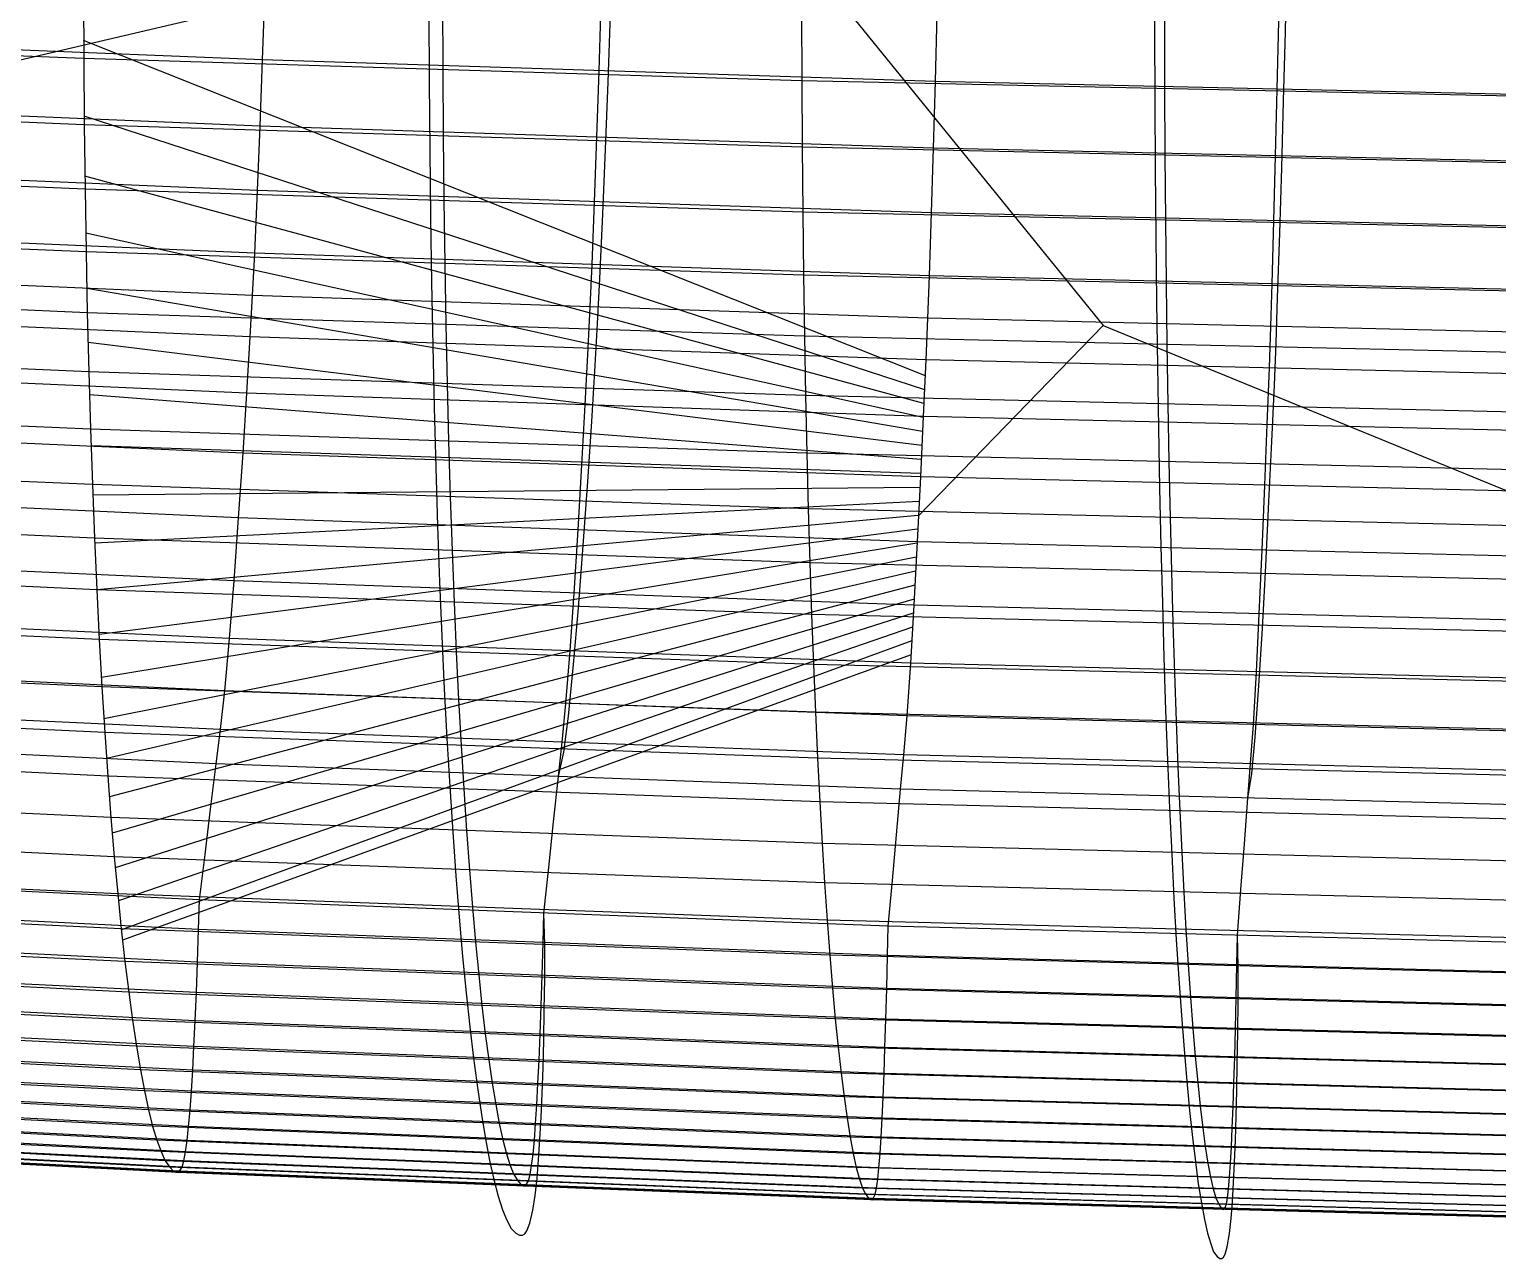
# Model space of a CAD drawing. Extents: x -530 to 530, y -2 to 255.
# Drawn here: x -109.8 to -55.4, y -0.9 to 44.7 of the extents above; entities that cross this region are included whole.
import ezdxf

# ---------------------------------------------------------------- set-up
doc = ezdxf.new("R2010")
doc.units = 0
doc.header["$MEASUREMENT"] = 0
doc.layers.add('default', color=7, linetype='Continuous')

msp = doc.modelspace()

# ---------------------------------------------------------------- linework, layer by layer
at = {"layer": 'default', "color": 1, "linetype": 'Continuous'}
for p, q in [((-83.168, 49.858, 307.158), (-140.018, 36.517, 114.827)), ((-83.168, 49.858, 307.158), (-70.054, 33.688, 107.239)), ((-70.054, 33.688, 107.239), (-76.88, 26.657, 17.637)), ((-70.054, 33.688, 107.239), (-51.361, 26.035, 15.265)), ((-102.912, 17.45, 16.918), (-128.153, 18.645, 21.206)), ((-103.116, 15.769, 15.718), (-102.912, 17.45, 16.918)), ((-77.552, 16.514, 12.53), (-102.912, 17.45, 16.918)), ((-77.705, 14.823, 11.317), (-77.552, 16.514, 12.53)), ((-51.821, 15.854, 10.12), (-77.552, 16.514, 12.53)), ((-103.321, 14.088, 14.518), (-103.116, 15.769, 15.718)), ((-77.858, 13.133, 10.105), (-77.705, 14.823, 11.317)), ((-103.526, 12.406, 13.319), (-128.906, 13.636, 17.654)), ((-103.526, 12.406, 13.319), (-103.321, 14.088, 14.518)), ((-78.012, 11.442, 8.892), (-77.858, 13.133, 10.105)), ((-78.012, 11.442, 8.892), (-103.526, 12.406, 13.319)), ((-52.136, 10.763, 6.456), (-78.012, 11.442, 8.892))]:
    msp.add_line(p, q, dxfattribs=at)
at = {"layer": 'default', "color": 4, "linetype": 'Continuous'}
for p, q in [((-68.147, 47.285, -27.269), (-68.141, 44.621, -27.001)), ((-63.297, 44.571, 23.693), (-63.234, 47.186, 24.146)), ((-95.031, 45.313, -23.308), (-95.017, 42.72, -22.994)), ((-88.393, 42.701, 26.499), (-88.302, 45.244, 26.978)), ((-68.141, 44.621, -27.001), (-68.132, 42.017, -26.696)), ((-63.363, 42.017, 23.209), (-63.297, 44.571, 23.693)), ((-95.017, 42.72, -22.994), (-94.995, 40.182, -22.631)), ((-88.485, 40.22, 26), (-88.393, 42.701, 26.499)), ((-68.132, 42.017, -26.696), (-68.117, 39.468, -26.33)), ((-63.429, 39.526, 22.705), (-63.363, 42.017, 23.209)), ((-94.995, 40.182, -22.631), (-94.966, 37.705, -22.215)), ((-88.584, 37.811, 25.449), (-88.485, 40.22, 26)), ((-68.117, 39.468, -26.33), (-68.096, 36.981, -25.911)), ((-63.501, 37.106, 22.149), (-63.429, 39.526, 22.705)), ((-94.966, 37.705, -22.215), (-94.928, 35.287, -21.746)), ((-88.699, 35.43, 24.846), (-88.584, 37.811, 25.449)), ((-63.586, 34.714, 21.54), (-63.501, 37.106, 22.149)), ((-68.096, 36.981, -25.911), (-68.069, 34.554, -25.44)), ((-88.781, 33.766, 24.309), (-88.699, 35.43, 24.846)), ((-94.928, 35.287, -21.746), (-94.884, 32.936, -21.228)), ((-68.069, 34.554, -25.44), (-68.037, 32.193, -24.918)), ((-63.643, 33.043, 20.997), (-63.586, 34.714, 21.54)), ((-88.87, 32.209, 23.736), (-88.781, 33.766, 24.309)), ((-94.884, 32.936, -21.228), (-94.832, 30.65, -20.659)), ((-63.706, 31.479, 20.419), (-63.643, 33.043, 20.997)), ((-88.999, 30.133, 22.941), (-88.87, 32.209, 23.736)), ((-68.037, 32.193, -24.918), (-68, 29.898, -24.344)), ((-63.8, 29.394, 19.616), (-63.706, 31.479, 20.419)), ((-94.832, 30.65, -20.659), (-94.773, 28.427, -20.038)), ((-89.146, 27.916, 22.031), (-88.999, 30.133, 22.941)), ((-68, 29.898, -24.344), (-67.958, 27.666, -23.72)), ((-63.906, 27.167, 18.697), (-63.8, 29.394, 19.616)), ((-94.773, 28.427, -20.038), (-94.705, 26.274, -19.368)), ((-89.313, 25.542, 20.964), (-89.146, 27.916, 22.031)), ((-67.958, 27.666, -23.72), (-67.909, 25.505, -23.044)), ((-64.026, 24.783, 17.62), (-63.906, 27.167, 18.697)), ((-94.705, 26.274, -19.368), (-94.631, 24.191, -18.651)), ((-89.488, 23.234, 19.837), (-89.313, 25.542, 20.964)), ((-67.909, 25.505, -23.044), (-67.856, 23.414, -22.322)), ((-64.152, 22.465, 16.483), (-64.026, 24.783, 17.62)), ((-94.631, 24.191, -18.651), (-94.55, 22.177, -17.885)), ((-67.856, 23.414, -22.322), (-67.797, 21.392, -21.55)), ((-89.669, 21.125, 18.692), (-89.488, 23.234, 19.837)), ((-64.284, 20.347, 15.326), (-64.152, 22.465, 16.483)), ((-94.55, 22.177, -17.885), (-94.463, 20.234, -17.086)), ((-67.797, 21.392, -21.55), (-67.735, 19.441, -20.745)), ((-89.86, 19.221, 17.397), (-89.669, 21.125, 18.692)), ((-94.463, 20.234, -17.086), (-94.364, 18.384, -16.206)), ((-64.422, 18.435, 14.019), (-64.284, 20.347, 15.326)), ((-90.031, 17.882, 16.175), (-89.86, 19.221, 17.397)), ((-67.735, 19.441, -20.745), (-67.664, 17.584, -19.858)), ((-94.364, 18.384, -16.206), (-94.26, 16.61, -15.282)), ((-64.543, 17.09, 12.785), (-64.422, 18.435, 14.019)), ((-90.232, 16.982, 14.724), (-90.031, 17.882, 16.175)), ((-67.664, 17.584, -19.858), (-67.589, 15.803, -18.928)), ((-90.411, 15.296, 13.518), (-90.232, 16.982, 14.724)), ((-64.687, 16.184, 11.325), (-64.543, 17.09, 12.785)), ((-94.26, 16.61, -15.282), (-94.148, 14.917, -14.321)), ((-67.589, 15.803, -18.928), (-67.509, 14.103, -17.959)), ((-64.816, 14.49, 10.108), (-64.687, 16.184, 11.325)), ((-90.59, 13.61, 12.311), (-90.411, 15.296, 13.518)), ((-94.148, 14.917, -14.321), (-94.034, 13.297, -13.337)), ((-64.945, 12.797, 8.891), (-64.816, 14.49, 10.108)), ((-90.769, 11.924, 11.105), (-90.59, 13.61, 12.311)), ((-67.509, 14.103, -17.959), (-67.427, 12.477, -16.967)), ((-94.034, 13.297, -13.337), (-93.913, 11.765, -12.313)), ((-65.074, 11.103, 7.674), (-64.945, 12.797, 8.891)), ((-67.427, 12.477, -16.967), (-67.339, 10.939, -15.935)), ((-93.913, 11.765, -12.313), (-93.787, 10.314, -11.257)), ((-90.731, 10.753, 11.479), (-90.769, 11.924, 11.105)), ((-67.339, 10.939, -15.935), (-67.249, 9.483, -14.872)), ((-65.048, 9.928, 8.038), (-65.074, 11.103, 7.674)), ((-90.737, 9.499, 11.537), (-90.731, 10.753, 11.479)), ((-93.787, 10.314, -11.257), (-93.652, 8.97, -10.148)), ((-65.052, 8.669, 8.1), (-65.048, 9.928, 8.038)), ((-90.754, 8.322, 11.512), (-90.737, 9.499, 11.537)), ((-67.249, 9.483, -14.872), (-67.152, 8.134, -13.754)), ((-93.652, 8.97, -10.148), (-93.515, 7.708, -9.025)), ((-90.775, 7.219, 11.438), (-90.754, 8.322, 11.512)), ((-65.064, 7.486, 8.075), (-65.052, 8.669, 8.1)), ((-93.515, 7.708, -9.025), (-93.374, 6.54, -7.878)), ((-67.152, 8.134, -13.754), (-67.053, 6.867, -12.622)), ((-90.802, 6.192, 11.32), (-90.775, 7.219, 11.438)), ((-65.08, 6.379, 8.001), (-65.064, 7.486, 8.075)), ((-93.374, 6.54, -7.878), (-93.23, 5.458, -6.713)), ((-67.053, 6.867, -12.622), (-66.951, 5.695, -11.466)), ((-90.834, 5.241, 11.162), (-90.802, 6.192, 11.32)), ((-65.099, 5.348, 7.882), (-65.08, 6.379, 8.001)), ((-93.23, 5.458, -6.713), (-93.082, 4.458, -5.534)), ((-66.951, 5.695, -11.466), (-66.848, 4.608, -10.292)), ((-90.871, 4.358, 10.961), (-90.834, 5.241, 11.162)), ((-65.122, 4.393, 7.723), (-65.099, 5.348, 7.882)), ((-93.082, 4.458, -5.534), (-92.932, 3.56, -4.339)), ((-90.914, 3.538, 10.711), (-90.871, 4.358, 10.961)), ((-66.848, 4.608, -10.292), (-66.742, 3.604, -9.104)), ((-65.149, 3.506, 7.52), (-65.122, 4.393, 7.723)), ((-92.932, 3.56, -4.339), (-92.779, 2.754, -3.134)), ((-90.964, 2.782, 10.402), (-90.914, 3.538, 10.711)), ((-66.742, 3.604, -9.104), (-66.633, 2.704, -7.9)), ((-65.18, 2.683, 7.268), (-65.149, 3.506, 7.52)), ((-92.779, 2.754, -3.134), (-92.623, 2.049, -1.911)), ((-91.023, 2.085, 10.021), (-90.964, 2.782, 10.402)), ((-66.633, 2.704, -7.9), (-66.524, 1.895, -6.685)), ((-65.216, 1.924, 6.956), (-65.18, 2.683, 7.268)), ((-92.623, 2.049, -1.911), (-92.465, 1.439, -0.687)), ((-91.093, 1.462, 9.551), (-91.023, 2.085, 10.021)), ((-66.524, 1.895, -6.685), (-66.411, 1.187, -5.453)), ((-65.259, 1.225, 6.573), (-65.216, 1.924, 6.956)), ((-92.465, 1.439, -0.687), (-92.306, 0.932, 0.551)), ((-91.177, 0.913, 8.978), (-91.093, 1.462, 9.551)), ((-66.411, 1.187, -5.453), (-66.298, 0.575, -4.218)), ((-65.31, 0.6, 6.099), (-65.259, 1.225, 6.573)), ((-92.306, 0.932, 0.551), (-92.141, 0.539, 1.791)), ((-91.292, 0.427, 8.196), (-91.177, 0.913, 8.978)), ((-66.298, 0.575, -4.218), (-66.184, 0.066, -2.971)), ((-65.371, 0.048, 5.522), (-65.31, 0.6, 6.099)), ((-92.141, 0.539, 1.791), (-91.988, 0.235, 3.006)), ((-91.988, 0.235, 3.006), (-91.805, 0.061, 4.327)), ((-91.805, 0.061, 4.327), (-91.667, -0.013, 5.372)), ((-91.567, -0.007, 6.091), (-91.477, 0.038, 6.789)), ((-91.477, 0.038, 6.789), (-91.397, 0.15, 7.349)), ((-91.397, 0.15, 7.349), (-91.292, 0.427, 8.196)), ((-66.184, 0.066, -2.971), (-66.064, -0.328, -1.721)), ((-65.455, -0.439, 4.734), (-65.371, 0.048, 5.522)), ((-91.667, -0.013, 5.372), (-91.567, -0.007, 6.091)), ((-66.064, -0.328, -1.721), (-65.956, -0.633, -0.496)), ((-65.527, -0.717, 3.881), (-65.455, -0.439, 4.734)), ((-65.956, -0.633, -0.496), (-65.821, -0.807, 0.836)), ((-65.821, -0.807, 0.836), (-65.722, -0.881, 1.889)), ((-65.722, -0.881, 1.889), (-65.65, -0.875, 2.614)), ((-65.65, -0.875, 2.614), (-65.586, -0.83, 3.317)), ((-65.586, -0.83, 3.317), (-65.527, -0.717, 3.881))]:
    msp.add_line(p, q, dxfattribs=at)
at = {"layer": 'default', "color": 5, "linetype": 'Continuous'}
for p, q in [((-107.833, 46.092, -17.294), (-107.82, 43.58, -17.013)), ((-81.225, 45.28, -22.025), (-81.216, 42.756, -21.742)), ((-107.82, 43.58, -17.013), (-134.164, 44.63, -12.307)), ((-107.82, 43.58, -17.013), (-107.799, 41.129, -16.684)), ((-81.216, 42.756, -21.742), (-107.82, 43.58, -17.013)), ((-81.216, 42.756, -21.742), (-81.2, 40.293, -21.41)), ((-54.327, 42.176, -24.386), (-81.216, 42.756, -21.742)), ((-107.799, 41.129, -16.684), (-134.138, 42.194, -11.982)), ((-107.799, 41.129, -16.684), (-107.77, 38.743, -16.306)), ((-81.2, 40.293, -21.41), (-107.799, 41.129, -16.684)), ((-81.2, 40.293, -21.41), (-81.178, 37.895, -21.029)), ((-54.317, 39.704, -24.053), (-81.2, 40.293, -21.41)), ((-107.77, 38.743, -16.306), (-134.102, 39.823, -11.608)), ((-107.77, 38.743, -16.306), (-107.732, 36.418, -15.878)), ((-81.178, 37.895, -21.029), (-107.77, 38.743, -16.306)), ((-81.178, 37.895, -21.029), (-81.15, 35.559, -20.597)), ((-54.302, 37.298, -23.669), (-81.178, 37.895, -21.029)), ((-107.732, 36.418, -15.878), (-134.056, 37.513, -11.184)), ((-107.732, 36.418, -15.878), (-107.685, 34.161, -15.402)), ((-81.15, 35.559, -20.597), (-107.732, 36.418, -15.878)), ((-81.15, 35.559, -20.597), (-81.116, 33.29, -20.117)), ((-54.283, 34.954, -23.235), (-81.15, 35.559, -20.597)), ((-107.685, 34.161, -15.402), (-134, 35.27, -10.714)), ((-107.685, 34.161, -15.402), (-107.631, 31.972, -14.879)), ((-81.116, 33.29, -20.117), (-107.685, 34.161, -15.402)), ((-81.116, 33.29, -20.117), (-81.076, 31.091, -19.59)), ((-54.259, 32.678, -22.752), (-81.116, 33.29, -20.117)), ((-107.631, 31.972, -14.879), (-133.933, 33.094, -10.197)), ((-107.631, 31.972, -14.879), (-107.569, 29.848, -14.309)), ((-81.076, 31.091, -19.59), (-107.631, 31.972, -14.879)), ((-81.076, 31.091, -19.59), (-81.029, 28.957, -19.014)), ((-54.232, 30.47, -22.221), (-81.076, 31.091, -19.59)), ((-107.569, 29.848, -14.309), (-133.857, 30.984, -9.633)), ((-107.569, 29.848, -14.309), (-107.499, 27.795, -13.692)), ((-81.029, 28.957, -19.014), (-107.569, 29.848, -14.309)), ((-107.499, 27.795, -13.692), (-133.771, 28.944, -9.023)), ((-81.029, 28.957, -19.014), (-80.977, 26.894, -18.391)), ((-54.2, 28.329, -21.642), (-81.029, 28.957, -19.014)), ((-107.499, 27.795, -13.692), (-107.421, 25.813, -13.032)), ((-80.977, 26.894, -18.391), (-107.499, 27.795, -13.692)), ((-107.421, 25.813, -13.032), (-133.676, 26.974, -8.371)), ((-80.977, 26.894, -18.391), (-80.919, 24.902, -17.725)), ((-54.164, 26.259, -21.015), (-80.977, 26.894, -18.391)), ((-107.421, 25.813, -13.032), (-107.335, 23.902, -12.327)), ((-80.919, 24.902, -17.725), (-107.421, 25.813, -13.032)), ((-107.335, 23.902, -12.327), (-133.571, 25.074, -7.674)), ((-80.919, 24.902, -17.725), (-80.855, 22.982, -17.014)), ((-54.125, 24.261, -20.344), (-80.919, 24.902, -17.725)), ((-107.335, 23.902, -12.327), (-107.243, 22.063, -11.582)), ((-80.855, 22.982, -17.014), (-107.335, 23.902, -12.327)), ((-107.243, 22.063, -11.582), (-133.458, 23.247, -6.938)), ((-80.855, 22.982, -17.014), (-80.786, 21.134, -16.262)), ((-54.081, 22.334, -19.628), (-80.855, 22.982, -17.014)), ((-107.243, 22.063, -11.582), (-107.144, 20.3, -10.8)), ((-80.786, 21.134, -16.262), (-107.243, 22.063, -11.582)), ((-107.144, 20.3, -10.8), (-133.337, 21.495, -6.165)), ((-80.786, 21.134, -16.262), (-80.712, 19.363, -15.472)), ((-54.034, 20.48, -18.872), (-80.786, 21.134, -16.262)), ((-107.144, 20.3, -10.8), (-107.038, 18.611, -9.983)), ((-80.712, 19.363, -15.472), (-107.144, 20.3, -10.8)), ((-107.038, 18.611, -9.983), (-133.208, 19.816, -5.358)), ((-80.712, 19.363, -15.472), (-80.634, 17.666, -14.647)), ((-53.984, 18.703, -18.077), (-80.712, 19.363, -15.472)), ((-107.038, 18.611, -9.983), (-106.926, 16.999, -9.131)), ((-80.634, 17.666, -14.647), (-107.038, 18.611, -9.983)), ((-106.926, 16.999, -9.131), (-133.071, 18.214, -4.517)), ((-80.634, 17.666, -14.647), (-80.55, 16.047, -13.787)), ((-53.93, 17, -17.247), (-80.634, 17.666, -14.647)), ((-106.926, 16.999, -9.131), (-106.809, 15.464, -8.25)), ((-80.55, 16.047, -13.787), (-106.926, 16.999, -9.131)), ((-106.809, 15.464, -8.25), (-132.927, 16.688, -3.645)), ((-80.55, 16.047, -13.787), (-80.463, 14.504, -12.897)), ((-53.873, 15.375, -16.381), (-80.55, 16.047, -13.787)), ((-106.687, 14.009, -7.341), (-132.777, 15.242, -2.747)), ((-106.809, 15.464, -8.25), (-106.687, 14.009, -7.341)), ((-80.463, 14.504, -12.897), (-106.809, 15.464, -8.25)), ((-80.463, 14.504, -12.897), (-80.371, 13.042, -11.979)), ((-53.813, 13.827, -15.485), (-80.463, 14.504, -12.897)), ((-106.559, 12.632, -6.407), (-132.622, 13.873, -1.825)), ((-106.687, 14.009, -7.341), (-106.559, 12.632, -6.407)), ((-80.371, 13.042, -11.979), (-106.687, 14.009, -7.341)), ((-106.428, 11.338, -5.45), (-132.46, 12.587, -0.88)), ((-103.564, 11.316, 13.16), (-128.952, 12.553, 17.497)), ((-106.559, 12.632, -6.407), (-106.428, 11.338, -5.45)), ((-80.277, 11.659, -11.036), (-106.559, 12.632, -6.407)), ((-80.371, 13.042, -11.979), (-80.277, 11.659, -11.036)), ((-53.751, 12.361, -14.56), (-80.371, 13.042, -11.979)), ((-103.564, 11.316, 13.16), (-103.526, 12.406, 13.319)), ((-80.277, 11.659, -11.036), (-80.178, 10.359, -10.07)), ((-53.686, 10.973, -13.611), (-80.277, 11.659, -11.036)), ((-78.04, 10.347, 8.731), (-78.012, 11.442, 8.892)), ((-106.292, 10.126, -4.474), (-132.294, 11.382, 0.085)), ((-103.604, 10.105, 12.991), (-129.002, 11.349, 17.331)), ((-106.428, 11.338, -5.45), (-106.292, 10.126, -4.474)), ((-80.178, 10.359, -10.07), (-106.428, 11.338, -5.45)), ((-103.604, 10.105, 12.991), (-103.564, 11.316, 13.16)), ((-78.04, 10.347, 8.731), (-103.564, 11.316, 13.16)), ((-80.178, 10.359, -10.07), (-80.077, 9.141, -9.084)), ((-53.619, 9.669, -12.639), (-80.178, 10.359, -10.07)), ((-78.07, 9.129, 8.56), (-78.04, 10.347, 8.731)), ((-52.155, 9.664, 6.294), (-78.04, 10.347, 8.731)), ((-106.153, 8.996, -3.483), (-132.124, 10.259, 1.064)), ((-103.646, 8.977, 12.809), (-129.053, 10.229, 17.152)), ((-106.292, 10.126, -4.474), (-106.153, 8.996, -3.483)), ((-80.077, 9.141, -9.084), (-106.292, 10.126, -4.474)), ((-103.646, 8.977, 12.809), (-103.604, 10.105, 12.991)), ((-78.07, 9.129, 8.56), (-103.604, 10.105, 12.991)), ((-106.011, 7.95, -2.479), (-131.95, 9.219, 2.055)), ((-103.688, 7.932, 12.613), (-129.105, 9.191, 16.958)), ((-106.153, 8.996, -3.483), (-106.011, 7.95, -2.479)), ((-79.973, 8.006, -8.083), (-106.153, 8.996, -3.483)), ((-103.688, 7.932, 12.613), (-103.646, 8.977, 12.809)), ((-78.101, 7.995, 8.377), (-103.646, 8.977, 12.809)), ((-80.077, 9.141, -9.084), (-79.973, 8.006, -8.083)), ((-53.549, 8.447, -11.646), (-80.077, 9.141, -9.084)), ((-78.101, 7.995, 8.377), (-78.07, 9.129, 8.56)), ((-52.176, 8.442, 6.121), (-78.07, 9.129, 8.56)), ((-105.866, 6.99, -1.46), (-131.772, 8.264, 3.061)), ((-103.733, 6.973, 12.399), (-129.16, 8.238, 16.747)), ((-106.011, 7.95, -2.479), (-105.866, 6.99, -1.46)), ((-79.867, 6.955, -7.069), (-106.011, 7.95, -2.479)), ((-103.733, 6.973, 12.399), (-103.688, 7.932, 12.613)), ((-78.133, 6.945, 8.178), (-103.688, 7.932, 12.613)), ((-79.973, 8.006, -8.083), (-79.867, 6.955, -7.069)), ((-53.478, 7.309, -10.638), (-79.973, 8.006, -8.083)), ((-78.133, 6.945, 8.178), (-78.101, 7.995, 8.377)), ((-52.197, 7.304, 5.936), (-78.101, 7.995, 8.377)), ((-105.718, 6.118, -0.435), (-131.592, 7.397, 4.075)), ((-103.779, 6.103, 12.167), (-129.216, 7.373, 16.519)), ((-105.569, 5.331, 0.599), (-131.409, 6.615, 5.095)), ((-103.827, 5.318, 11.916), (-129.275, 6.594, 16.271)), ((-105.866, 6.99, -1.46), (-105.718, 6.118, -0.435)), ((-79.759, 5.991, -6.041), (-105.866, 6.99, -1.46)), ((-103.779, 6.103, 12.167), (-103.733, 6.973, 12.399)), ((-78.166, 5.981, 7.961), (-103.733, 6.973, 12.399)), ((-79.867, 6.955, -7.069), (-79.759, 5.991, -6.041)), ((-53.406, 6.255, -9.618), (-79.867, 6.955, -7.069)), ((-78.166, 5.981, 7.961), (-78.133, 6.945, 8.178)), ((-52.219, 6.25, 5.736), (-78.133, 6.945, 8.178)), ((-105.718, 6.118, -0.435), (-105.569, 5.331, 0.599)), ((-79.649, 5.115, -5.004), (-105.718, 6.118, -0.435)), ((-103.827, 5.318, 11.916), (-103.779, 6.103, 12.167)), ((-78.201, 5.106, 7.727), (-103.779, 6.103, 12.167)), ((-79.759, 5.991, -6.041), (-79.649, 5.115, -5.004)), ((-53.332, 5.287, -8.582), (-79.759, 5.991, -6.041)), ((-105.417, 4.633, 1.637), (-131.223, 5.921, 6.121)), ((-103.878, 4.621, 11.642), (-129.337, 5.902, 16)), ((-78.201, 5.106, 7.727), (-78.166, 5.981, 7.961)), ((-52.242, 5.283, 5.518), (-78.166, 5.981, 7.961)), ((-105.264, 4.026, 2.681), (-131.036, 5.317, 7.151)), ((-103.931, 4.016, 11.343), (-129.402, 5.301, 15.705)), ((-105.569, 5.331, 0.599), (-105.417, 4.633, 1.637)), ((-79.537, 4.325, -3.96), (-105.569, 5.331, 0.599)), ((-103.878, 4.621, 11.642), (-103.827, 5.318, 11.916)), ((-78.237, 4.318, 7.473), (-103.827, 5.318, 11.916)), ((-79.649, 5.115, -5.004), (-79.537, 4.325, -3.96)), ((-53.257, 4.408, -7.538), (-79.649, 5.115, -5.004)), ((-78.237, 4.318, 7.473), (-78.201, 5.106, 7.727)), ((-52.266, 4.404, 5.282), (-78.201, 5.106, 7.727)), ((-105.11, 3.508, 3.721), (-130.847, 4.801, 8.179)), ((-104.952, 3.082, 4.782), (-130.653, 4.378, 9.227)), ((-104.047, 3.075, 10.662), (-129.545, 4.367, 15.034)), ((-103.987, 3.499, 11.016), (-129.472, 4.787, 15.383)), ((-105.417, 4.633, 1.637), (-105.264, 4.026, 2.681)), ((-79.424, 3.624, -2.912), (-105.417, 4.633, 1.637)), ((-103.931, 4.016, 11.343), (-103.878, 4.621, 11.642)), ((-78.275, 3.618, 7.196), (-103.878, 4.621, 11.642)), ((-104.802, 2.748, 5.78), (-130.47, 4.045, 10.212)), ((-104.11, 2.743, 10.281), (-129.622, 4.036, 14.657)), ((-105.264, 4.026, 2.681), (-105.11, 3.508, 3.721)), ((-79.31, 3.015, -1.858), (-105.264, 4.026, 2.681)), ((-103.987, 3.499, 11.016), (-103.931, 4.016, 11.343)), ((-78.314, 3.009, 6.894), (-103.931, 4.016, 11.343)), ((-79.537, 4.325, -3.96), (-79.424, 3.624, -2.912)), ((-53.18, 3.616, -6.487), (-79.537, 4.325, -3.96)), ((-78.275, 3.618, 7.196), (-78.237, 4.318, 7.473)), ((-52.29, 3.613, 5.026), (-78.237, 4.318, 7.473)), ((-104.629, 2.509, 6.925), (-130.258, 3.807, 11.343)), ((-104.49, 2.364, 7.839), (-130.088, 3.662, 12.245)), ((-104.403, 2.325, 8.407), (-129.981, 3.623, 12.807)), ((-104.321, 2.315, 8.944), (-129.88, 3.612, 13.337)), ((-104.275, 2.363, 9.236), (-129.824, 3.66, 13.625)), ((-104.177, 2.506, 9.864), (-129.704, 3.801, 14.246)), ((-105.11, 3.508, 3.721), (-104.952, 3.082, 4.782)), ((-79.195, 2.494, -0.807), (-105.11, 3.508, 3.721)), ((-104.047, 3.075, 10.662), (-103.987, 3.499, 11.016)), ((-78.357, 2.489, 6.564), (-103.987, 3.499, 11.016)), ((-79.424, 3.624, -2.912), (-79.31, 3.015, -1.858)), ((-53.103, 2.913, -5.431), (-79.424, 3.624, -2.912)), ((-78.314, 3.009, 6.894), (-78.275, 3.618, 7.196)), ((-52.316, 2.91, 4.747), (-78.275, 3.618, 7.196)), ((-104.952, 3.082, 4.782), (-104.802, 2.748, 5.78)), ((-79.077, 2.067, 0.265), (-104.952, 3.082, 4.782)), ((-104.802, 2.748, 5.78), (-104.629, 2.509, 6.925)), ((-78.965, 1.732, 1.273), (-104.802, 2.748, 5.78)), ((-104.177, 2.506, 9.864), (-104.11, 2.743, 10.281)), ((-104.11, 2.743, 10.281), (-104.047, 3.075, 10.662)), ((-78.448, 1.729, 5.82), (-104.11, 2.743, 10.281)), ((-78.401, 2.063, 6.206), (-104.047, 3.075, 10.662)), ((-79.31, 3.015, -1.858), (-79.195, 2.494, -0.807)), ((-53.025, 2.302, -4.37), (-79.31, 3.015, -1.858)), ((-78.357, 2.489, 6.564), (-78.314, 3.009, 6.894)), ((-52.343, 2.299, 4.442), (-78.314, 3.009, 6.894)), ((-104.629, 2.509, 6.925), (-104.49, 2.364, 7.839)), ((-78.836, 1.493, 2.43), (-104.629, 2.509, 6.925)), ((-104.49, 2.364, 7.839), (-104.403, 2.325, 8.407)), ((-78.732, 1.347, 3.353), (-104.49, 2.364, 7.839)), ((-104.403, 2.325, 8.407), (-104.321, 2.315, 8.944)), ((-78.667, 1.308, 3.927), (-104.403, 2.325, 8.407)), ((-104.321, 2.315, 8.944), (-104.275, 2.363, 9.236)), ((-78.606, 1.298, 4.469), (-104.321, 2.315, 8.944)), ((-104.275, 2.363, 9.236), (-104.177, 2.506, 9.864)), ((-78.572, 1.346, 4.764), (-104.275, 2.363, 9.236)), ((-78.498, 1.491, 5.399), (-104.177, 2.506, 9.864)), ((-79.195, 2.494, -0.807), (-79.077, 2.067, 0.265)), ((-52.946, 1.78, -3.312), (-79.195, 2.494, -0.807)), ((-78.401, 2.063, 6.206), (-78.357, 2.489, 6.564)), ((-52.372, 1.778, 4.11), (-78.357, 2.489, 6.564)), ((-79.077, 2.067, 0.265), (-78.965, 1.732, 1.273)), ((-52.865, 1.352, -2.233), (-79.077, 2.067, 0.265)), ((-78.965, 1.732, 1.273), (-78.836, 1.493, 2.43)), ((-52.789, 1.016, -1.218), (-78.965, 1.732, 1.273)), ((-78.498, 1.491, 5.399), (-78.448, 1.729, 5.82)), ((-78.448, 1.729, 5.82), (-78.401, 2.063, 6.206)), ((-52.435, 1.014, 3.361), (-78.448, 1.729, 5.82)), ((-52.403, 1.35, 3.749), (-78.401, 2.063, 6.206)), ((-78.836, 1.493, 2.43), (-78.732, 1.347, 3.353)), ((-52.7, 0.776, -0.053), (-78.836, 1.493, 2.43)), ((-78.732, 1.347, 3.353), (-78.667, 1.308, 3.927)), ((-52.629, 0.631, 0.876), (-78.732, 1.347, 3.353)), ((-78.667, 1.308, 3.927), (-78.606, 1.298, 4.469)), ((-52.585, 0.592, 1.455), (-78.667, 1.308, 3.927)), ((-78.606, 1.298, 4.469), (-78.572, 1.346, 4.764)), ((-52.543, 0.582, 2.001), (-78.606, 1.298, 4.469)), ((-78.572, 1.346, 4.764), (-78.498, 1.491, 5.399)), ((-52.519, 0.63, 2.298), (-78.572, 1.346, 4.764)), ((-52.469, 0.775, 2.937), (-78.498, 1.491, 5.399))]:
    msp.add_line(p, q, dxfattribs=at)
at = {"layer": 'default', "color": 3, "linetype": 'Continuous'}
for p, q in [((-101.189, 43.527, 26.078), (-101.099, 46.038, 26.463)), ((-76.264, 42.725, 21.792), (-76.197, 45.248, 22.181)), ((-101.189, 43.527, 26.078), (-126.041, 44.547, 30.243)), ((-101.282, 41.076, 25.665), (-101.189, 43.527, 26.078)), ((-76.264, 42.725, 21.792), (-101.189, 43.527, 26.078)), ((-76.333, 40.262, 21.374), (-76.264, 42.725, 21.792)), ((-50.939, 42.161, 19.451), (-76.264, 42.725, 21.792)), ((-101.282, 41.076, 25.665), (-126.155, 42.113, 29.837)), ((-101.378, 38.691, 25.228), (-101.282, 41.076, 25.665)), ((-76.333, 40.262, 21.374), (-101.282, 41.076, 25.665)), ((-76.405, 37.865, 20.931), (-76.333, 40.262, 21.374)), ((-50.987, 39.689, 19.03), (-76.333, 40.262, 21.374)), ((-101.378, 38.691, 25.228), (-126.272, 39.744, 29.405)), ((-101.477, 36.367, 24.762), (-101.378, 38.691, 25.228)), ((-76.405, 37.865, 20.931), (-101.378, 38.691, 25.228)), ((-76.48, 35.529, 20.461), (-76.405, 37.865, 20.931)), ((-51.036, 37.283, 18.584), (-76.405, 37.865, 20.931)), ((-101.477, 36.367, 24.762), (-126.394, 37.435, 28.947)), ((-101.559, 34.803, 24.349), (-101.477, 36.367, 24.762)), ((-76.48, 35.529, 20.461), (-101.477, 36.367, 24.762)), ((-101.559, 34.803, 24.349), (-126.496, 35.881, 28.539)), ((-76.541, 33.956, 20.043), (-76.48, 35.529, 20.461)), ((-51.087, 34.939, 18.11), (-76.48, 35.529, 20.461)), ((-101.649, 33.274, 23.886), (-126.605, 34.362, 28.082)), ((-101.649, 33.274, 23.886), (-101.559, 34.803, 24.349)), ((-76.541, 33.956, 20.043), (-101.559, 34.803, 24.349)), ((-76.608, 32.419, 19.575), (-76.541, 33.956, 20.043)), ((-51.129, 33.361, 17.688), (-76.541, 33.956, 20.043)), ((-101.775, 31.188, 23.228), (-101.649, 33.274, 23.886)), ((-76.608, 32.419, 19.575), (-101.649, 33.274, 23.886)), ((-101.775, 31.188, 23.228), (-126.76, 32.29, 27.433)), ((-76.703, 30.323, 18.909), (-76.608, 32.419, 19.575)), ((-51.175, 31.818, 17.217), (-76.608, 32.419, 19.575)), ((-101.916, 28.964, 22.487), (-101.775, 31.188, 23.228)), ((-76.703, 30.323, 18.909), (-101.775, 31.188, 23.228)), ((-101.916, 28.964, 22.487), (-126.933, 30.081, 26.702)), ((-76.808, 28.087, 18.159), (-76.703, 30.323, 18.909)), ((-51.24, 29.714, 16.546), (-76.703, 30.323, 18.909)), ((-102.079, 26.57, 21.618), (-101.916, 28.964, 22.487)), ((-76.808, 28.087, 18.159), (-101.916, 28.964, 22.487)), ((-76.93, 25.681, 17.281), (-76.808, 28.087, 18.159)), ((-51.312, 27.47, 15.791), (-76.808, 28.087, 18.159)), ((-102.079, 26.57, 21.618), (-127.132, 27.703, 25.845)), ((-102.248, 24.228, 20.704), (-102.079, 26.57, 21.618)), ((-76.93, 25.681, 17.281), (-102.079, 26.57, 21.618)), ((-77.056, 23.327, 16.356), (-76.93, 25.681, 17.281)), ((-51.395, 25.056, 14.906), (-76.93, 25.681, 17.281)), ((-102.248, 24.228, 20.704), (-127.339, 25.377, 24.942)), ((-102.412, 22.096, 19.799), (-102.248, 24.228, 20.704)), ((-77.056, 23.327, 16.356), (-102.248, 24.228, 20.704)), ((-102.412, 22.096, 19.799), (-127.541, 23.258, 24.05)), ((-77.179, 21.183, 15.442), (-77.056, 23.327, 16.356)), ((-51.482, 22.693, 13.974), (-77.056, 23.327, 16.356)), ((-102.591, 20.152, 18.788), (-102.412, 22.096, 19.799)), ((-77.179, 21.183, 15.442), (-102.412, 22.096, 19.799)), ((-102.591, 20.152, 18.788), (-127.761, 21.328, 23.052)), ((-77.313, 19.229, 14.42), (-77.179, 21.183, 15.442)), ((-51.566, 20.541, 13.054), (-77.179, 21.183, 15.442)), ((-102.754, 18.717, 17.84), (-102.591, 20.152, 18.788)), ((-77.313, 19.229, 14.42), (-102.591, 20.152, 18.788)), ((-102.754, 18.717, 17.84), (-127.96, 19.902, 22.117)), ((-77.435, 17.786, 13.462), (-77.313, 19.229, 14.42)), ((-51.658, 18.579, 12.023), (-77.313, 19.229, 14.42)), ((-102.912, 17.45, 16.918), (-128.153, 18.645, 21.206)), ((-102.912, 17.45, 16.918), (-102.754, 18.717, 17.84)), ((-77.435, 17.786, 13.462), (-102.754, 18.717, 17.84)), ((-77.552, 16.514, 12.53), (-102.912, 17.45, 16.918)), ((-77.552, 16.514, 12.53), (-77.435, 17.786, 13.462)), ((-51.741, 17.131, 11.059), (-77.435, 17.786, 13.462)), ((-51.821, 15.854, 10.12), (-77.552, 16.514, 12.53))]:
    msp.add_line(p, q, dxfattribs=at)
at = {"layer": 'default', "color": 7, "linetype": 'Continuous'}
for p, q in [((-94.529, 45.686, -19.659), (-94.518, 43.168, -19.377)), ((-88.726, 43.126, 23.935), (-88.648, 45.643, 24.322)), ((-67.78, 44.995, -23.348), (-67.772, 42.466, -23.064)), ((-63.601, 42.443, 20.621), (-63.545, 44.971, 21.013)), ((-94.518, 43.168, -19.377), (-94.5, 40.711, -19.047)), ((-88.807, 40.669, 23.52), (-88.726, 43.126, 23.935)), ((-67.772, 42.466, -23.064), (-67.759, 39.998, -22.732)), ((-63.66, 39.975, 20.202), (-63.601, 42.443, 20.621)), ((-94.5, 40.711, -19.047), (-94.474, 38.319, -18.667)), ((-88.891, 38.278, 23.079), (-88.807, 40.669, 23.52)), ((-67.759, 39.998, -22.732), (-67.74, 37.597, -22.349)), ((-63.721, 37.574, 19.758), (-63.66, 39.975, 20.202)), ((-94.474, 38.319, -18.667), (-94.441, 35.988, -18.237)), ((-88.978, 35.948, 22.612), (-88.891, 38.278, 23.079)), ((-67.74, 37.597, -22.349), (-67.716, 35.256, -21.916)), ((-63.783, 35.234, 19.285), (-63.721, 37.574, 19.758)), ((-94.441, 35.988, -18.237), (-94.401, 33.726, -17.76)), ((-89.05, 34.379, 22.196), (-88.978, 35.948, 22.612)), ((-67.716, 35.256, -21.916), (-67.688, 32.984, -21.435)), ((-63.835, 33.658, 18.865), (-63.783, 35.234, 19.285)), ((-89.129, 32.846, 21.73), (-89.05, 34.379, 22.196)), ((-94.401, 33.726, -17.76), (-94.353, 31.531, -17.235)), ((-63.892, 32.119, 18.396), (-63.835, 33.658, 18.865)), ((-89.239, 30.755, 21.069), (-89.129, 32.846, 21.73)), ((-67.688, 32.984, -21.435), (-67.654, 30.781, -20.906)), ((-63.971, 30.018, 17.728), (-63.892, 32.119, 18.396)), ((-94.353, 31.531, -17.235), (-94.299, 29.403, -16.662)), ((-89.362, 28.526, 20.323), (-89.239, 30.755, 21.069)), ((-67.654, 30.781, -20.906), (-67.615, 28.643, -20.328)), ((-64.06, 27.779, 16.975), (-63.971, 30.018, 17.728)), ((-94.299, 29.403, -16.662), (-94.238, 27.345, -16.041)), ((-89.504, 26.126, 19.449), (-89.362, 28.526, 20.323)), ((-67.615, 28.643, -20.328), (-67.571, 26.577, -19.703)), ((-64.162, 25.369, 16.093), (-64.06, 27.779, 16.975)), ((-94.238, 27.345, -16.041), (-94.17, 25.358, -15.378)), ((-89.652, 23.778, 18.53), (-89.504, 26.126, 19.449)), ((-67.571, 26.577, -19.703), (-67.522, 24.582, -19.035)), ((-94.17, 25.358, -15.378), (-94.095, 23.442, -14.67)), ((-64.269, 23.01, 15.165), (-64.162, 25.369, 16.093)), ((-67.522, 24.582, -19.035), (-67.468, 22.658, -18.321)), ((-94.095, 23.442, -14.67), (-94.014, 21.599, -13.922)), ((-89.796, 21.639, 17.621), (-89.652, 23.778, 18.53)), ((-64.373, 20.862, 14.248), (-64.269, 23.01, 15.165)), ((-67.468, 22.658, -18.321), (-67.41, 20.807, -17.567)), ((-94.014, 21.599, -13.922), (-93.928, 19.832, -13.136)), ((-89.952, 19.69, 16.604), (-89.796, 21.639, 17.621)), ((-67.41, 20.807, -17.567), (-67.348, 19.033, -16.775)), ((-64.485, 18.904, 13.221), (-64.373, 20.862, 14.248)), ((-93.928, 19.832, -13.136), (-93.836, 18.138, -12.315)), ((-90.095, 18.251, 15.651), (-89.952, 19.69, 16.604)), ((-67.348, 19.033, -16.775), (-67.282, 17.333, -15.947)), ((-64.588, 17.459, 12.26), (-64.485, 18.904, 13.221)), ((-93.836, 18.138, -12.315), (-93.738, 16.523, -11.459)), ((-90.232, 16.982, 14.724), (-90.095, 18.251, 15.651)), ((-64.687, 16.184, 11.325), (-64.588, 17.459, 12.26)), ((-90.411, 15.296, 13.518), (-90.232, 16.982, 14.724)), ((-67.282, 17.333, -15.947), (-67.212, 15.711, -15.084)), ((-93.738, 16.523, -11.459), (-93.636, 14.984, -10.573)), ((-64.816, 14.49, 10.108), (-64.687, 16.184, 11.325)), ((-90.59, 13.61, 12.311), (-90.411, 15.296, 13.518)), ((-67.212, 15.711, -15.084), (-67.138, 14.165, -14.191)), ((-93.636, 14.984, -10.573), (-93.529, 13.525, -9.66)), ((-67.138, 14.165, -14.191), (-67.061, 12.701, -13.27)), ((-64.945, 12.797, 8.891), (-64.816, 14.49, 10.108)), ((-90.769, 11.924, 11.105), (-90.59, 13.61, 12.311)), ((-93.529, 13.525, -9.66), (-93.418, 12.145, -8.721)), ((-67.061, 12.701, -13.27), (-66.981, 11.316, -12.323)), ((-65.074, 11.103, 7.674), (-64.945, 12.797, 8.891)), ((-93.418, 12.145, -8.721), (-93.303, 10.849, -7.76)), ((-90.802, 10.831, 10.945), (-90.769, 11.924, 11.105)), ((-66.981, 11.316, -12.323), (-66.898, 10.014, -11.354)), ((-65.097, 10.005, 7.512), (-65.074, 11.103, 7.674)), ((-93.303, 10.849, -7.76), (-93.185, 9.633, -6.779)), ((-90.837, 9.617, 10.775), (-90.802, 10.831, 10.945)), ((-66.898, 10.014, -11.354), (-66.813, 8.794, -10.365)), ((-65.123, 8.785, 7.341), (-65.097, 10.005, 7.512)), ((-93.185, 9.633, -6.779), (-93.063, 8.501, -5.783)), ((-90.873, 8.486, 10.593), (-90.837, 9.617, 10.775)), ((-66.813, 8.794, -10.365), (-66.726, 7.658, -9.36)), ((-65.149, 7.65, 7.156), (-65.123, 8.785, 7.341)), ((-93.063, 8.501, -5.783), (-92.939, 7.453, -4.774)), ((-90.911, 7.439, 10.395), (-90.873, 8.486, 10.593)), ((-66.726, 7.658, -9.36), (-66.637, 6.605, -8.343)), ((-65.176, 6.598, 6.957), (-65.149, 7.65, 7.156)), ((-92.939, 7.453, -4.774), (-92.813, 6.49, -3.751)), ((-90.95, 6.477, 10.18), (-90.911, 7.439, 10.395)), ((-66.637, 6.605, -8.343), (-66.545, 5.639, -7.311)), ((-65.204, 5.632, 6.74), (-65.176, 6.598, 6.957)), ((-92.813, 6.49, -3.751), (-92.684, 5.616, -2.719)), ((-90.99, 5.604, 9.947), (-90.95, 6.477, 10.18)), ((-92.684, 5.616, -2.719), (-92.553, 4.828, -1.681)), ((-91.032, 4.818, 9.694), (-90.99, 5.604, 9.947)), ((-66.545, 5.639, -7.311), (-66.453, 4.762, -6.271)), ((-65.233, 4.755, 6.505), (-65.204, 5.632, 6.74)), ((-92.553, 4.828, -1.681), (-92.421, 4.129, -0.637)), ((-91.076, 4.12, 9.419), (-91.032, 4.818, 9.694)), ((-66.453, 4.762, -6.271), (-66.359, 3.971, -5.224)), ((-65.264, 3.965, 6.249), (-65.233, 4.755, 6.505)), ((-92.421, 4.129, -0.637), (-92.287, 3.521, 0.411)), ((-91.123, 3.513, 9.118), (-91.076, 4.12, 9.419)), ((-66.359, 3.971, -5.224), (-66.264, 3.269, -4.172)), ((-65.295, 3.264, 5.971), (-65.264, 3.965, 6.249)), ((-92.287, 3.521, 0.411), (-92.153, 3.001, 1.457)), ((-91.172, 2.994, 8.79), (-91.123, 3.513, 9.118)), ((-66.264, 3.269, -4.172), (-66.167, 2.658, -3.114)), ((-65.329, 2.654, 5.668), (-65.295, 3.264, 5.971)), ((-92.153, 3.001, 1.457), (-92.015, 2.575, 2.523)), ((-91.224, 2.569, 8.434), (-91.172, 2.994, 8.79)), ((-92.015, 2.575, 2.523), (-91.884, 2.24, 3.527)), ((-91.884, 2.24, 3.527), (-91.732, 2.001, 4.678)), ((-91.337, 1.998, 7.632), (-91.279, 2.236, 8.051)), ((-91.279, 2.236, 8.051), (-91.224, 2.569, 8.434)), ((-66.167, 2.658, -3.114), (-66.07, 2.137, -2.059)), ((-65.364, 2.133, 5.337), (-65.329, 2.654, 5.668)), ((-91.732, 2.001, 4.678), (-91.611, 1.856, 5.596)), ((-91.611, 1.856, 5.596), (-91.535, 1.817, 6.167)), ((-91.535, 1.817, 6.167), (-91.463, 1.807, 6.707)), ((-91.463, 1.807, 6.707), (-91.423, 1.855, 7)), ((-91.423, 1.855, 7), (-91.337, 1.998, 7.632)), ((-66.07, 2.137, -2.059), (-65.971, 1.71, -0.984)), ((-65.971, 1.71, -0.984), (-65.877, 1.374, 0.028)), ((-65.441, 1.371, 4.591), (-65.402, 1.707, 4.978)), ((-65.402, 1.707, 4.978), (-65.364, 2.133, 5.337)), ((-65.877, 1.374, 0.028), (-65.768, 1.134, 1.189)), ((-65.768, 1.134, 1.189), (-65.681, 0.989, 2.115)), ((-65.545, 0.988, 3.531), (-65.484, 1.133, 4.168)), ((-65.484, 1.133, 4.168), (-65.441, 1.371, 4.591)), ((-65.681, 0.989, 2.115), (-65.626, 0.95, 2.691)), ((-65.626, 0.95, 2.691), (-65.574, 0.94, 3.235)), ((-65.574, 0.94, 3.235), (-65.545, 0.988, 3.531))]:
    msp.add_line(p, q, dxfattribs=at)
at = {"layer": 'default', "color": 30, "linetype": 'Continuous'}
for p, q in [((-76.635, 31.829, 19.387), (-107.824, 44.245, -17.087)), ((-76.661, 31.312, 19.196), (-107.802, 41.441, -16.724)), ((-76.688, 30.795, 19.006), (-107.775, 39.22, -16.382)), ((-76.714, 30.278, 18.815), (-107.743, 37.116, -16.006)), ((-76.74, 29.76, 18.624), (-107.704, 35.064, -15.592)), ((-76.767, 29.243, 18.433), (-107.658, 33.066, -15.141)), ((-76.793, 28.726, 18.242), (-107.606, 31.122, -14.651)), ((-76.819, 28.209, 18.052), (-107.548, 29.233, -14.124)), ((-76.846, 27.692, 17.861), (-107.483, 27.399, -13.56)), ((-76.872, 27.174, 17.67), (-107.412, 25.622, -12.961)), ((-76.898, 26.657, 17.479), (-107.335, 23.902, -12.327)), ((-76.925, 26.14, 17.288), (-107.252, 22.247, -11.657)), ((-76.951, 25.623, 17.098), (-107.163, 20.653, -10.957)), ((-76.977, 25.106, 16.907), (-107.07, 19.118, -10.228)), ((-77.004, 24.588, 16.716), (-106.971, 17.644, -9.472)), ((-77.03, 24.071, 16.525), (-106.868, 16.231, -8.691)), ((-77.056, 23.554, 16.334), (-106.76, 14.882, -7.886)), ((-77.083, 23.037, 16.144), (-106.648, 13.596, -7.06)), ((-77.109, 22.52, 15.953), (-106.533, 12.373, -6.215)), ((-77.135, 22.002, 15.762), (-106.423, 11.296, -5.416)), ((-77.162, 21.485, 15.571), (-106.38, 10.916, -5.11))]:
    msp.add_line(p, q, dxfattribs=at)

doc.saveas('drawing.dxf')
